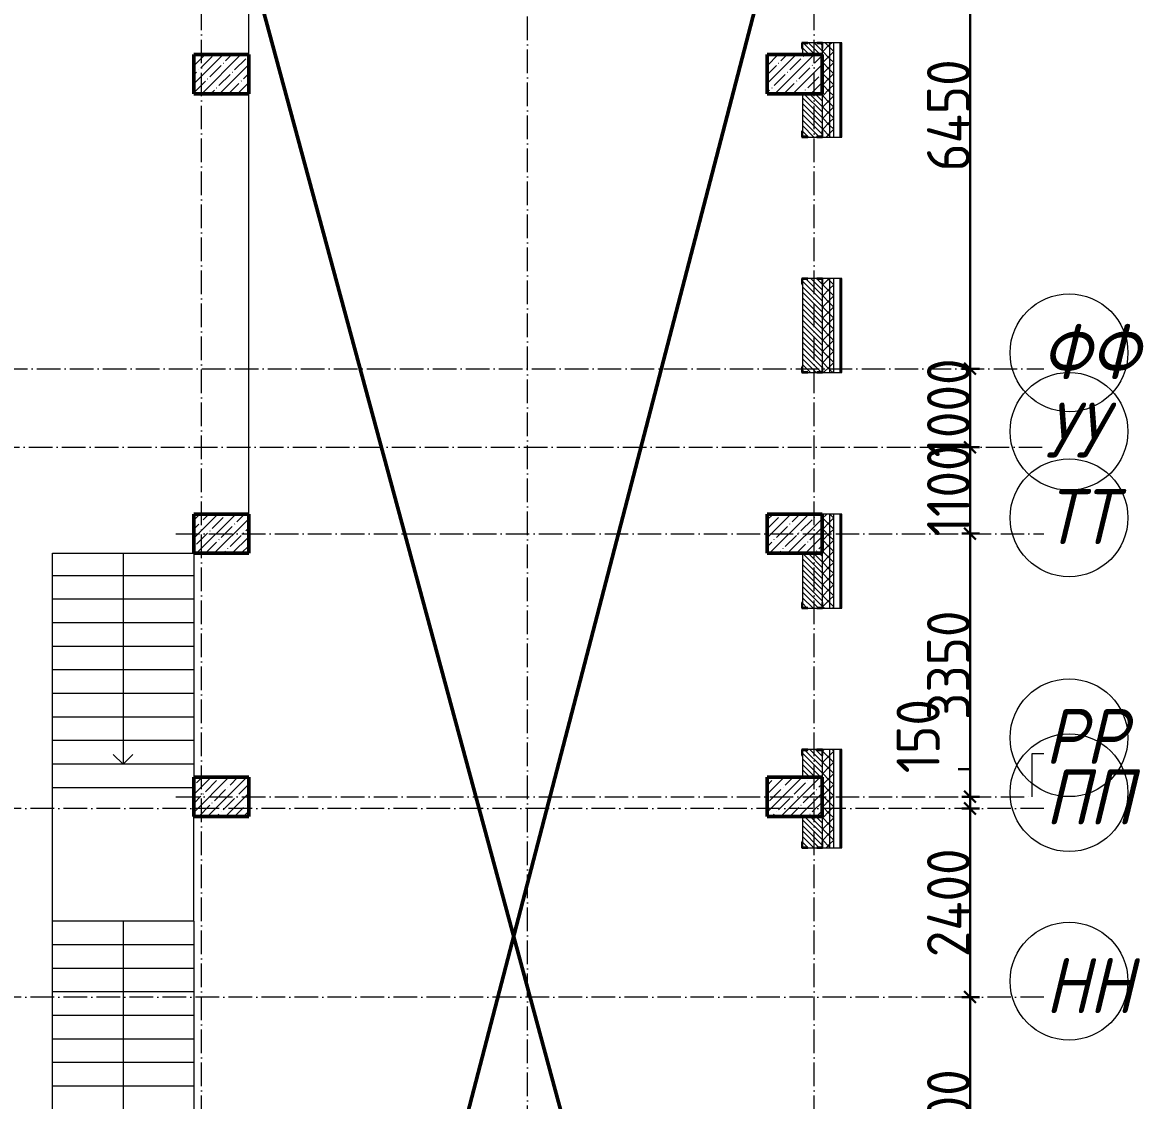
# Model space of a CAD drawing. Header units: millimetres. Extents: x -12989 to 629078, y -109036 to 555275.
# Drawn here: x 374839 to 389127, y -20600 to -6874 of the extents above; entities that cross this region are included whole.
import ezdxf

# ---------------------------------------------------------------- set-up
doc = ezdxf.new("R2010")
doc.units = ezdxf.units.MM
doc.linetypes.add('50_200_ШТРИХ_1Т_ш5_п1_п1_', pattern=[700, 500, -100, 0, -100])
for name, color, linetype, lineweight in [('4 -стяжа', 7, 'Continuous', 30), ('A-____-____-DIMS', 7, 'Continuous', 9), ('A-DETL-____-OTLN-1', 7, 'Continuous', 50), ('A-FLOR-____-OTLN', 7, 'Continuous', 9), ('A-GENM-____-MCUT', 7, 'Continuous', 25), ('A-GENM-____-OTLN-1', 7, 'Continuous', 25), ('A-WALL-____-MCUT', 7, 'Continuous', 13), ('A-WALL-____-MCUT-1', 7, 'Continuous', 9), ('A-WALL-____-PATT-1', 7, 'Continuous', 9), ('A-WALL-FNSH-MCUT-1', 7, 'Continuous', 9), ('S-COLS-____-MCUT', 7, 'Continuous', 50), ('S-COLS-____-OTLN', 7, 'Continuous', 9), ('S-GRID-____-IDEN', 7, 'Continuous', 9), ('S-GRID-____-OTLN', 7, 'Continuous', 9), ('S-GRID-____-OTLN-1', 7, '50_200_ШТРИХ_1Т_ш5_п1_п1_', 9), ('S-STRS-____-OTLN-1', 7, 'Continuous', 9)]:
    doc.layers.add(name, color=color, linetype=linetype, lineweight=lineweight)
doc.layers.get('4 -стяжа').off()
doc.styles.add('ISOCPEUR_I_9', font='isocpeui.ttf', dxfattribs={"width": 0.9, "height": 250})
doc.styles.add('СПДС', font='isocpeur.ttf', dxfattribs={"width": 0.9})
doc.dimstyles.new('ISO-2_5_0_9К_БОЛЬШОЙ_ОСИ', dxfattribs={"dimscale": 304.8, "dimtxt": 248.995294, "dimasz": 0.492126, "dimexe": 0.393701, "dimexo": 0, "dimgap": 0, "dimtad": 1, "dimdec": 0, "dimzin": 0, "dimdsep": 46, "dimtxsty": 'ISOCPEUR_I_9', "dimblk1": 'OBLIQUE', "dimblk2": 'OBLIQUE', "dimsah": 1, "dimcen": 0.09, "dimdle": 0.393701, "dimazin": 0, "dimtfac": 1, "dimtdec": 4, "dimtix": 1, "dimtmove": 0, "dimatfit": 3, "dimfxl": 1, "dimtvp": 1, "dimtolj": 1, "dimtzin": 0, "dimarcsym": 2})
doc.dimstyles.new('ISO-2_5_0_9К_БОЛЬШОЙ_ОСИ_1', dxfattribs={"dimscale": 304.8, "dimtxt": 248.995294, "dimasz": 0.492126, "dimexe": 0.393701, "dimexo": 0, "dimgap": 0, "dimtad": 1, "dimdec": 0, "dimzin": 0, "dimdsep": 46, "dimtxsty": 'ISOCPEUR_I_9', "dimblk1": 'OBLIQUE', "dimblk2": 'OBLIQUE', "dimsah": 1, "dimcen": 0.09, "dimdle": 0.393701, "dimazin": 0, "dimtfac": 1, "dimtdec": 4, "dimtix": 1, "dimtmove": 1, "dimatfit": 3, "dimfxl": 1, "dimtvp": 1, "dimtolj": 1, "dimtzin": 0, "dimarcsym": 2})
pattern_1 = [(45, (283770.71, -86863.46), (-70.71068, 70.71068), []), (135, (283770.71, -86863.46), (-70.71068, -70.71068), [])]
pattern_2 = [(135, (283770.707, -86863.456), (-35.35534, -35.35534), [])]

# ---------------------------------------------------------------- blocks, each defined once
blk = doc.blocks.new('BSC_Колонна _Прямоугольная - 500х700-V97-АР1_План отверстий 3 этажа в осях 1-64_Ю-ЯЯ')
at = {"layer": 'S-COLS-____-OTLN'}
h = blk.add_hatch(dxfattribs=at)
h.set_pattern_fill('FP_102', color=256, style=0, pattern_type=2)
h.set_pattern_definition([(315, (-70131.04, 93600), (114.04925, 114.04925), []), (315, (-70131.04, 93485.95), (114.04925, 114.04925), [201.613, -40.323, 3.353, -36.97])])
h.paths.add_polyline_path([(-250, -350), (250, -350), (250, 350), (-250, 350)], flags=0)
at = {"layer": 'S-COLS-____-MCUT'}
for p, q in [((250, 350), (-250, 350)), ((-250, 350), (-250, -350)), ((250, -350), (250, 350)), ((-250, -350), (250, -350))]:
    blk.add_line(p, q, dxfattribs=at)
blk = doc.blocks.new('BSC_Колонна _Прямоугольная - 500х700-V98-АР1_План отверстий 3 этажа в осях 1-64_Ю-ЯЯ')
at = {"layer": 'S-COLS-____-OTLN'}
h = blk.add_hatch(dxfattribs=at)
h.set_pattern_fill('FP_103', color=256, style=0, pattern_type=2)
h.set_pattern_definition([(315, (-73481.04, 93600), (114.04925, 114.04925), []), (315, (-73481.04, 93485.95), (114.04925, 114.04925), [201.613, -40.323, 3.353, -36.97])])
h.paths.add_polyline_path([(-250, -350), (250, -350), (250, 350), (-250, 350)], flags=0)
at = {"layer": 'S-COLS-____-MCUT'}
for p, q in [((250, 350), (-250, 350)), ((-250, 350), (-250, -350)), ((250, -350), (250, 350)), ((-250, -350), (250, -350))]:
    blk.add_line(p, q, dxfattribs=at)
blk = doc.blocks.new('BSC_Колонна _Прямоугольная - 500х700-V99-АР1_План отверстий 3 этажа в осях 1-64_Ю-ЯЯ')
at = {"layer": 'S-COLS-____-OTLN'}
h = blk.add_hatch(dxfattribs=at)
h.set_pattern_fill('FP_104', color=256, style=0, pattern_type=2)
h.set_pattern_definition([(315, (-70131.04, 100900), (114.04925, 114.04925), []), (315, (-70131.04, 100785.95), (114.04925, 114.04925), [201.613, -40.323, 3.353, -36.97])])
h.paths.add_polyline_path([(-250, -350), (250, -350), (250, 350), (-250, 350)], flags=0)
at = {"layer": 'S-COLS-____-MCUT'}
for p, q in [((250, 350), (-250, 350)), ((-250, 350), (-250, -350)), ((250, -350), (250, 350)), ((-250, -350), (250, -350))]:
    blk.add_line(p, q, dxfattribs=at)
blk = doc.blocks.new('BSC_Колонна _Прямоугольная - 500х700-V100-АР1_План отверстий 3 этажа в осях 1-64_Ю-ЯЯ')
at = {"layer": 'S-COLS-____-OTLN'}
h = blk.add_hatch(dxfattribs=at)
h.set_pattern_fill('FP_105', color=256, style=0, pattern_type=2)
h.set_pattern_definition([(315, (-73481.04, 100900), (114.04925, 114.04925), []), (315, (-73481.04, 100785.95), (114.04925, 114.04925), [201.613, -40.323, 3.353, -36.97])])
h.paths.add_polyline_path([(-250, -350), (250, -350), (250, 350), (-250, 350)], flags=0)
at = {"layer": 'S-COLS-____-MCUT'}
for p, q in [((250, 350), (-250, 350)), ((-250, 350), (-250, -350)), ((250, -350), (250, 350)), ((-250, -350), (250, -350))]:
    blk.add_line(p, q, dxfattribs=at)
blk = doc.blocks.new('BSC_Колонна _Прямоугольная - 500х700-V101-АР1_План отверстий 3 этажа в осях 1-64_Ю-ЯЯ')
at = {"layer": 'S-COLS-____-OTLN'}
h = blk.add_hatch(dxfattribs=at)
h.set_pattern_fill('FP_106', color=256, style=0, pattern_type=2)
h.set_pattern_definition([(315, (-79331.04, 93600), (114.04925, 114.04925), []), (315, (-79331.04, 93485.95), (114.04925, 114.04925), [201.613, -40.323, 3.353, -36.97])])
h.paths.add_polyline_path([(-250, -350), (250, -350), (250, 350), (-250, 350)], flags=0)
at = {"layer": 'S-COLS-____-MCUT'}
for p, q in [((250, 350), (-250, 350)), ((-250, 350), (-250, -350)), ((250, -350), (250, 350)), ((-250, -350), (250, -350))]:
    blk.add_line(p, q, dxfattribs=at)
blk = doc.blocks.new('BSC_Колонна _Прямоугольная - 500х700-V102-АР1_План отверстий 3 этажа в осях 1-64_Ю-ЯЯ')
at = {"layer": 'S-COLS-____-OTLN'}
h = blk.add_hatch(dxfattribs=at)
h.set_pattern_fill('FP_107', color=256, style=0, pattern_type=2)
h.set_pattern_definition([(315, (-79331.04, 100900), (114.04925, 114.04925), []), (315, (-79331.04, 100785.95), (114.04925, 114.04925), [201.613, -40.323, 3.353, -36.97])])
h.paths.add_polyline_path([(-250, -350), (250, -350), (250, 350), (-250, 350)], flags=0)
at = {"layer": 'S-COLS-____-MCUT'}
for p, q in [((250, 350), (-250, 350)), ((-250, 350), (-250, -350)), ((250, -350), (250, 350)), ((-250, -350), (250, -350))]:
    blk.add_line(p, q, dxfattribs=at)
blk = doc.blocks.new('Фахверк_СКБ_Уголок - 250_3380-27498580-АР1_План отверстий 3 этажа в осях 1-64_Ю-ЯЯ')
at = {"layer": 'A-GENM-____-MCUT'}
for p, q in [((200, 181), (125, 181)), ((125, 181), (125, 106)), ((131, 106), (131, 175)), ((131, 175), (200, 175)), ((200, 175), (200, 181)), ((125, 106), (131, 106)), ((131, -6), (125, -6)), ((125, -6), (125, -81)), ((125, -81), (200, -81)), ((131, -75), (131, -6)), ((200, -75), (131, -75)), ((200, -81), (200, -75))]:
    blk.add_line(p, q, dxfattribs=at)
blk = doc.blocks.new('Фахверк_СКБ_Уголок - 250_3380_зеркало-28514702-АР1_План отверстий 3 этажа в осях 1-64_Ю-ЯЯ')
at = {"layer": 'A-GENM-____-MCUT'}
for p, q in [((200, 181), (125, 181)), ((125, 181), (125, 106)), ((131, 106), (131, 175)), ((131, 175), (200, 175)), ((200, 175), (200, 181)), ((125, 106), (131, 106)), ((131, -6), (125, -6)), ((125, -6), (125, -81)), ((125, -81), (200, -81)), ((131, -75), (131, -6)), ((200, -75), (131, -75)), ((200, -81), (200, -75))]:
    blk.add_line(p, q, dxfattribs=at)
blk = doc.blocks.new('Ось сетки - Круг_Ø6_00__ISO-2_5_0_9K_-25732049-АР1_План отверстий 3 этажа в осях 1-64_Ю-ЯЯ')
at = {"layer": 'S-GRID-____-IDEN'}
blk.add_circle((0, 0), 3, dxfattribs=at)
blk = doc.blocks.new('_Oblique')
at = {"color": 0, "linetype": 'ByBlock', "lineweight": -2}
blk.add_line((-0.5, -0.5), (0.5, 0.5), dxfattribs=at)
blk = doc.blocks.new('*D2882')
at = {"layer": 'A-____-____-DIMS', "color": 0, "lineweight": -2, "transparency": 16777216}
for p, q in [((386799, -19282), (387025, -19282)), ((386905, -22602), (386905, -19162)), ((386799, -22482), (387025, -22482))]:
    blk.add_line(p, q, dxfattribs=at)
at = {"layer": 'Defpoints', "color": 0, "transparency": 16777216}
for p in [(386799, -19282), (386905, -19282), (386799, -22482)]:
    blk.add_point(p, dxfattribs=at)
at = {"layer": 'A-____-____-DIMS', "color": 0, "lineweight": -2, "transparency": 16777216, "xscale": 150, "yscale": 150, "zscale": 150}
for p, rotation in [((386905, -19282), 90), ((386905, -22482), 270)]:
    blk.add_blockref('_Oblique', p, dxfattribs=dict(at, rotation=rotation))
at = {"layer": 'A-____-____-DIMS', "color": 0, "transparency": 16777216, "insert": (386631, -20882), "char_height": 548.6, "attachment_point": 5, "rotation": 90, "style": 'СПДС'}
blk.add_mtext('\\A1;3200', dxfattribs=at)
blk = doc.blocks.new('*D2883')
at = {"layer": 'A-____-____-DIMS', "color": 0, "lineweight": -2, "transparency": 16777216}
for p, q in [((386905, -19402), (386905, -16762)), ((386799, -16882), (387025, -16882)), ((386799, -19282), (387025, -19282))]:
    blk.add_line(p, q, dxfattribs=at)
at = {"layer": 'Defpoints', "color": 0, "transparency": 16777216}
for p in [(386799, -16882), (386905, -16882), (386799, -19282)]:
    blk.add_point(p, dxfattribs=at)
at = {"layer": 'A-____-____-DIMS', "color": 0, "lineweight": -2, "transparency": 16777216, "xscale": 150, "yscale": 150, "zscale": 150}
for p, rotation in [((386905, -16882), 90), ((386905, -19282), 270)]:
    blk.add_blockref('_Oblique', p, dxfattribs=dict(at, rotation=rotation))
at = {"layer": 'A-____-____-DIMS', "color": 0, "transparency": 16777216, "insert": (386631, -18082), "char_height": 548.6, "attachment_point": 5, "rotation": 90, "style": 'СПДС'}
blk.add_mtext('\\A1;2400', dxfattribs=at)
blk = doc.blocks.new('*D2884')
at = {"layer": 'A-____-____-DIMS', "color": 0, "lineweight": -2, "transparency": 16777216}
for p, q in [((386755, -16379), (386905, -16379)), ((386905, -16379), (386905, -16732)), ((386905, -17002), (386905, -16612)), ((386799, -16732), (387025, -16732)), ((386799, -16882), (387025, -16882))]:
    blk.add_line(p, q, dxfattribs=at)
at = {"layer": 'Defpoints', "color": 0, "transparency": 16777216}
for p in [(386799, -16732), (386905, -16732), (386799, -16882)]:
    blk.add_point(p, dxfattribs=at)
at = {"layer": 'A-____-____-DIMS', "color": 0, "lineweight": -2, "transparency": 16777216, "xscale": 150, "yscale": 150, "zscale": 150}
for p, rotation in [((386905, -16732), 90), ((386905, -16882), 270)]:
    blk.add_blockref('_Oblique', p, dxfattribs=dict(at, rotation=rotation))
at = {"layer": 'A-____-____-DIMS', "color": 0, "transparency": 16777216, "insert": (385969, -16433), "char_height": 548.6, "attachment_point": 1, "rotation": 90, "line_spacing_factor": 1.149209, "style": 'СПДС'}
blk.add_mtext('\\A1;150', dxfattribs=at)
blk = doc.blocks.new('*D2885')
at = {"layer": 'A-____-____-DIMS', "color": 0, "lineweight": -2, "transparency": 16777216}
for p, q in [((386905, -16852), (386905, -13262)), ((386799, -13382), (387025, -13382)), ((386799, -16732), (387025, -16732))]:
    blk.add_line(p, q, dxfattribs=at)
at = {"layer": 'Defpoints', "color": 0, "transparency": 16777216}
for p in [(386799, -13382), (386905, -13382), (386799, -16732)]:
    blk.add_point(p, dxfattribs=at)
at = {"layer": 'A-____-____-DIMS', "color": 0, "lineweight": -2, "transparency": 16777216, "xscale": 150, "yscale": 150, "zscale": 150}
for p, rotation in [((386905, -13382), 90), ((386905, -16732), 270)]:
    blk.add_blockref('_Oblique', p, dxfattribs=dict(at, rotation=rotation))
at = {"layer": 'A-____-____-DIMS', "color": 0, "transparency": 16777216, "insert": (386631, -15057), "char_height": 548.6, "attachment_point": 5, "rotation": 90, "style": 'СПДС'}
blk.add_mtext('\\A1;3350', dxfattribs=at)
blk = doc.blocks.new('*D2886')
at = {"layer": 'A-____-____-DIMS', "color": 0, "lineweight": -2, "transparency": 16777216}
for p, q in [((386799, -12282), (387025, -12282)), ((386905, -13502), (386905, -12162)), ((386799, -13382), (387025, -13382))]:
    blk.add_line(p, q, dxfattribs=at)
at = {"layer": 'Defpoints', "color": 0, "transparency": 16777216}
for p in [(386799, -12282), (386905, -12282), (386799, -13382)]:
    blk.add_point(p, dxfattribs=at)
at = {"layer": 'A-____-____-DIMS', "color": 0, "lineweight": -2, "transparency": 16777216, "xscale": 150, "yscale": 150, "zscale": 150}
for p, rotation in [((386905, -12282), 90), ((386905, -13382), 270)]:
    blk.add_blockref('_Oblique', p, dxfattribs=dict(at, rotation=rotation))
at = {"layer": 'A-____-____-DIMS', "color": 0, "transparency": 16777216, "insert": (386631, -12832), "char_height": 548.6, "attachment_point": 5, "rotation": 90, "style": 'СПДС'}
blk.add_mtext('\\A1;1100', dxfattribs=at)
blk = doc.blocks.new('*D2887')
at = {"layer": 'A-____-____-DIMS', "color": 0, "lineweight": -2, "transparency": 16777216}
for p, q in [((386905, -11282), (386905, -11132)), ((386799, -11282), (387025, -11282)), ((386905, -12282), (386905, -11282)), ((386799, -12282), (387025, -12282)), ((386905, -12282), (386905, -12432))]:
    blk.add_line(p, q, dxfattribs=at)
at = {"layer": 'Defpoints', "color": 0, "transparency": 16777216}
for p in [(386799, -11282), (386905, -11282), (386799, -12282)]:
    blk.add_point(p, dxfattribs=at)
at = {"layer": 'A-____-____-DIMS', "color": 0, "lineweight": -2, "transparency": 16777216, "xscale": 150, "yscale": 150, "zscale": 150}
for p, rotation in [((386905, -11282), 270), ((386905, -12282), 90)]:
    blk.add_blockref('_Oblique', p, dxfattribs=dict(at, rotation=rotation))
at = {"layer": 'A-____-____-DIMS', "color": 0, "transparency": 16777216, "insert": (386631, -11782), "char_height": 548.6, "attachment_point": 5, "rotation": 90, "style": 'СПДС'}
blk.add_mtext('\\A1;1000', dxfattribs=at)
blk = doc.blocks.new('*D2888')
at = {"layer": 'A-____-____-DIMS', "color": 0, "lineweight": -2, "transparency": 16777216}
for p, q in [((386905, -11402), (386905, -4712)), ((386799, -4832), (387025, -4832)), ((386799, -11282), (387025, -11282))]:
    blk.add_line(p, q, dxfattribs=at)
at = {"layer": 'Defpoints', "color": 0, "transparency": 16777216}
for p in [(386799, -4832), (386905, -4832), (386799, -11282)]:
    blk.add_point(p, dxfattribs=at)
at = {"layer": 'A-____-____-DIMS', "color": 0, "lineweight": -2, "transparency": 16777216, "xscale": 150, "yscale": 150, "zscale": 150}
for p, rotation in [((386905, -4832), 90), ((386905, -11282), 270)]:
    blk.add_blockref('_Oblique', p, dxfattribs=dict(at, rotation=rotation))
at = {"layer": 'A-____-____-DIMS', "color": 0, "transparency": 16777216, "insert": (386631, -8057), "char_height": 548.6, "attachment_point": 5, "rotation": 90, "style": 'СПДС'}
blk.add_mtext('\\A1;6450', dxfattribs=at)
blk = doc.blocks.new('3эт')
at = {"layer": 'S-GRID-____-OTLN-1', "color": 251, "ltscale": 0.6, "true_color": 0x636466}
for p, q in [((377120.7, -46882.4), (377120.7, 4029.4)), ((381270.7, -37346.8), (381270.7, 4029.4)), ((384920.7, -46882.4), (384920.7, 4029.4)), ((333012.7, -11282.4), (387845.1, -11282.4)), ((318208.2, -12282.4), (387845.1, -12282.4)), ((376792, -13382.4), (387845.1, -13382.4)), ((376792, -16732.4), (387696.3, -16732.4)), ((387845.1, -16882.4), (333012.7, -16882.4)), ((387845.1, -19282.4), (279101.9, -19282.4))]:
    blk.add_line(p, q, dxfattribs=at)
at = {"layer": 'S-GRID-____-IDEN', "xscale": 250, "yscale": 250, "zscale": 99.99999999999993}
for p, rotation in [((388165, -11079.9), 269.9999999999995), ((388165, -12079.9), 269.9999999999995), ((388165, -13179.9), 269.9999999999995), ((388165, -15980.7), 269.9999999999995), ((388165, -16679.9), 89.9999999999998), ((388165, -19079.9), 89.9999999999998)]:
    blk.add_blockref('Ось сетки - Круг_Ø6_00__ISO-2_5_0_9K_-25732049-АР1_План отверстий 3 этажа в осях 1-64_Ю-ЯЯ', p, dxfattribs=dict(at, rotation=rotation))
at = {"layer": 'S-GRID-____-IDEN', "char_height": 700, "attachment_point": 1, "style": 'ISOCPEUR_I_9'}
for s, insert, width in [('ФФ', (387810, -10714.8), 562.785), ('УУ', (387857.7, -11714.8), 447.342), ('ТТ', (387857.7, -12814.8), 447.342), ('РР', (387857.7, -15615.6), 447.342), ('ПП', (387862.8, -16385.4), 447.342), ('НН', (387862.8, -18785.4), 447.342)]:
    blk.add_mtext(s, dxfattribs=dict(at, insert=insert, width=width))
at = {"layer": 'A-____-____-DIMS'}
for base, p1, p2, override, picture, middle in [((386904.9, -4832.4), (386798.9, -11282.4), (386798.9, -4832.4), {"dimtxt": 1.8, "dimpost": '<>', "dimtxsty": 'СПДС', "dimfxl": 6450}, '*D2888', (386630.6, -8057.4)), ((386904.9, -11282.4), (386798.9, -12282.4), (386798.9, -11282.4), {"dimtxt": 1.8, "dimpost": '<>', "dimtxsty": 'СПДС', "dimfxl": 1000}, '*D2887', (386630.6, -11782.4)), ((386904.9, -12282.4), (386798.9, -13382.4), (386798.9, -12282.4), {"dimtxt": 1.8, "dimpost": '<>', "dimtxsty": 'СПДС', "dimfxl": 1100}, '*D2886', (386630.6, -12832.4)), ((386904.9, -13382.4), (386798.9, -16732.4), (386798.9, -13382.4), {"dimtxt": 1.8, "dimpost": '<>', "dimtxsty": 'СПДС', "dimfxl": 3350}, '*D2885', (386630.6, -15057.4)), ((386904.9, -16882.4), (386798.9, -19282.4), (386798.9, -16882.4), {"dimtxt": 1.8, "dimpost": '<>', "dimtxsty": 'СПДС', "dimfxl": 2400}, '*D2883', (386630.6, -18082.4)), ((386904.9, -19282.4), (386798.9, -22482.4), (386798.9, -19282.4), {"dimtxt": 1.8, "dimpost": '<>', "dimtxsty": 'СПДС', "dimfxl": 3200}, '*D2882', (386630.6, -20882.4))]:
    dim = blk.add_linear_dim(base=base, p1=p1, p2=p2, angle=90, dimstyle='ISO-2_5_0_9К_БОЛЬШОЙ_ОСИ', override=override, dxfattribs=at)
    dim.commit()
    dim.dimension.update_dxf_attribs({"geometry": picture, "text_midpoint": middle})
dim = blk.add_linear_dim(base=(386904.9, -16732.4), p1=(386798.9, -16882.4), p2=(386798.9, -16732.4), angle=90, dimstyle='ISO-2_5_0_9К_БОЛЬШОЙ_ОСИ_1', override={"dimtxt": 1.8, "dimpost": '<>', "dimtxsty": 'СПДС', "dimfxl": 150}, dxfattribs=at)
dim.commit()
dim.dimension.update_dxf_attribs({"geometry": '*D2884', "text_midpoint": (386745, -16378.7), "dimtype": 160, "text_rotation": 90})

msp = doc.modelspace()

# ---------------------------------------------------------------- hatches: boundary and pattern name
at = {"layer": 'A-WALL-____-PATT-1'}
h = msp.add_hatch(dxfattribs=at)
h.set_pattern_fill('FP_6', color=256, style=0, pattern_type=2)
h.set_pattern_definition([(45, (283770.71, -86863.46), (-85.53659, 85.53659), []), (45, (283827.73, -86863.46), (-85.53659, 85.53659), [])])
h.paths.add_polyline_path([(385270.7074, -17382.4142), (385270.7074, -16132.4142), (385250.7074, -16132.4142), (385250.7074, -17382.4142)], flags=0)
h.paths.add_polyline_path([(385270.7074, -14332.4142), (385270.7074, -13132.4142), (385250.7074, -13132.4142), (385250.7074, -14332.4142)], flags=0)
h.paths.add_polyline_path([(385250.7074, -11332.4142), (385270.7074, -11332.4142), (385270.7074, -10132.4142), (385250.7074, -10132.4142), (385250.7074, -10266.182)], flags=0)
h.paths.add_polyline_path([(385270.7074, -8332.4142), (385270.7074, -7132.4142), (385250.7074, -7132.4142), (385250.7074, -8332.4142)], flags=0)
h.paths.add_polyline_path([(385270.7074, -5332.4142), (385270.7074, -952.4142), (385250.7074, -952.4142), (385250.7074, -5332.4142)], flags=0)
h = msp.add_hatch(dxfattribs=at)
h.set_pattern_fill('FP_4', color=256, style=0, pattern_type=2)
h.set_pattern_definition(pattern_1)
h.paths.add_polyline_path([(385020.7074, -40067.4142), (385120.7074, -40067.4142), (385120.7074, -39782.4142), (385020.7074, -39782.4142)], flags=0)
h.paths.add_polyline_path([(385120.7074, -38782.4142), (385120.7074, -31082.4142), (385026.7074, -31082.4142), (385026.7074, -31157.4142), (385020.7074, -31157.4142), (385020.7074, -38782.4142)], flags=0)
h.paths.add_polyline_path([(385026.7074, -17382.4142), (385120.7074, -17382.4142), (385120.7074, -16132.4142), (385026.7074, -16132.4142), (385026.7074, -16207.4142), (385020.7074, -16207.4142), (385020.7074, -17307.4142), (385026.7074, -17307.4142), (385026.7074, -17376.4142)], flags=0)
h.paths.add_polyline_path([(385120.7074, -14332.4142), (385120.7074, -13132.4142), (385020.7074, -13132.4142), (385020.7074, -14257.4142), (385026.7074, -14257.4142), (385026.7074, -14332.4142)], flags=0)
h.paths.add_polyline_path([(385120.7074, -11332.4142), (385120.7074, -10132.4142), (385026.7074, -10132.4142), (385026.7074, -10207.4142), (385020.7074, -10207.4142), (385020.7074, -11257.4142), (385026.7074, -11257.4142), (385026.7074, -11332.4142)], flags=0)
h.paths.add_polyline_path([(385120.7074, -8332.4142), (385120.7074, -7132.4142), (385026.7074, -7132.4142), (385026.7074, -7207.4142), (385020.7074, -7207.4142), (385020.7074, -8257.4142), (385026.7074, -8257.4142), (385026.7074, -8332.4142)], flags=0)
h.paths.add_polyline_path([(385120.7074, -5332.4142), (385120.7074, -1182.4142), (385020.7074, -1182.4142), (385020.7074, -5332.4142)], flags=0)
h = msp.add_hatch(dxfattribs=at)
h.set_pattern_fill('FP_4', color=256, style=0, pattern_type=2)
h.set_pattern_definition(pattern_1)
h.paths.add_polyline_path([(385170.7074, -40067.4142), (385170.7074, -39782.4142), (385120.7074, -39782.4142), (385120.7074, -40067.4142)], flags=0)
h.paths.add_polyline_path([(385170.7074, -38782.4142), (385170.7074, -31082.4142), (385120.7074, -31082.4142), (385120.7074, -38782.4142)], flags=0)
h.paths.add_polyline_path([(385170.7074, -17382.4142), (385170.7074, -16132.4142), (385120.7074, -16132.4142), (385120.7074, -17382.4142)], flags=0)
h.paths.add_polyline_path([(385170.7074, -14332.4142), (385170.7074, -13132.4142), (385120.7074, -13132.4142), (385120.7074, -14332.4142)], flags=0)
h.paths.add_polyline_path([(385120.7074, -11332.4142), (385170.7074, -11332.4142), (385170.7074, -10132.4142), (385120.7074, -10132.4142), (385120.7074, -10266.182)], flags=0)
h.paths.add_polyline_path([(385170.7074, -8332.4142), (385170.7074, -7132.4142), (385120.7074, -7132.4142), (385120.7074, -8332.4142)], flags=0)
h.paths.add_polyline_path([(385120.7074, -5332.4142), (385170.7074, -5332.4142), (385170.7074, -1182.4142), (385120.7074, -1182.4142)], flags=0)
h = msp.add_hatch(dxfattribs=at)
h.set_pattern_fill('FP_9', color=256, style=0, pattern_type=2)
h.set_pattern_definition(pattern_2)
h.paths.add_polyline_path([(384876.7074, -7282.4142), (385020.7074, -7282.4142), (385020.7074, -7138.4142), (384951.7074, -7138.4142), (384951.7074, -7132.4142), (384839.7074, -7132.4142), (384839.7074, -7138.4142), (384770.7074, -7138.4142), (384770.7074, -7282.4142)], flags=0)
h = msp.add_hatch(dxfattribs=at)
h.set_pattern_fill('FP_9', color=256, style=0, pattern_type=2)
h.set_pattern_definition(pattern_2)
h.paths.add_polyline_path([(384839.7074, -11332.4142), (384951.7074, -11332.4142), (384951.7074, -11326.4142), (385020.7074, -11326.4142), (385020.7074, -10138.4142), (384951.7074, -10138.4142), (384951.7074, -10132.4142), (384839.7074, -10132.4142), (384839.7074, -10138.4142), (384770.7074, -10138.4142), (384770.7074, -11326.4142), (384839.7074, -11326.4142)], flags=0)
h.paths.add_polyline_path([(384951.7074, -8332.4142), (384951.7074, -8326.4142), (385020.7074, -8326.4142), (385020.7074, -7782.4142), (384770.7074, -7782.4142), (384770.7074, -8326.4142), (384839.7074, -8326.4142), (384839.7074, -8332.4142)], flags=0)
h = msp.add_hatch(dxfattribs=at)
h.set_pattern_fill('FP_9', color=256, style=0, pattern_type=2)
h.set_pattern_definition(pattern_2)
h.paths.add_polyline_path([(384770.7074, -16482.4142), (385020.7074, -16482.4142), (385020.7074, -16138.4142), (384951.7074, -16138.4142), (384951.7074, -16132.4142), (384839.7074, -16132.4142), (384839.7074, -16138.4142), (384770.7074, -16138.4142), (384770.7074, -16207.4142)], flags=0)
h.paths.add_polyline_path([(384839.7074, -14332.4142), (384951.7074, -14332.4142), (384951.7074, -14326.4142), (385020.7074, -14326.4142), (385020.7074, -13632.4142), (384770.7074, -13632.4142), (384770.7074, -14326.4142), (384839.7074, -14326.4142)], flags=0)
h = msp.add_hatch(dxfattribs=at)
h.set_pattern_fill('FP_9', color=256, style=0, pattern_type=2)
h.set_pattern_definition(pattern_2)
h.paths.add_polyline_path([(384951.7074, -17382.4142), (384951.7074, -17376.4142), (385020.7074, -17376.4142), (385020.7074, -16982.4142), (384770.7074, -16982.4142), (384770.7074, -17376.4142), (384839.7074, -17376.4142), (384839.7074, -17382.4142)], flags=0)

# ---------------------------------------------------------------- linework, layer by layer
at = {"layer": 'A-DETL-____-OTLN-1'}
for p, q in [((377720.7074, -31482.4142), (384520.7074, -5332.4142)), ((377720.7074, -6032.4142), (384520.7074, -31182.4142))]:
    msp.add_line(p, q, dxfattribs=at)
at = {"layer": 'A-FLOR-____-OTLN'}
for p, q in [((377720.7074, -7282.4142), (377720.7074, -6032.4142)), ((377720.7074, -13132.4142), (377720.7074, -7782.4142)), ((375220.7074, -22232.4142), (375220.7074, -13632.4142)), ((375220.7074, -13632.4142), (377020.7074, -13632.4142))]:
    msp.add_line(p, q, dxfattribs=at)
at = {"layer": 'A-WALL-____-MCUT'}
for p, q in [((384951.7074, -7132.4142), (384839.7074, -7132.4142)), ((385250.7074, -7132.4142), (385026.7074, -7132.4142)), ((385250.7074, -8332.4142), (385250.7074, -7132.4142)), ((384770.7074, -7207.4142), (384770.7074, -7282.4142)), ((385020.7074, -7207.4142), (385020.7074, -7282.4142)), ((384770.7074, -7782.4142), (384770.7074, -8257.4142)), ((385020.7074, -7782.4142), (385020.7074, -8257.4142)), ((384839.7074, -8332.4142), (384951.7074, -8332.4142)), ((385026.7074, -8332.4142), (385250.7074, -8332.4142)), ((384951.7074, -10132.4142), (384839.7074, -10132.4142)), ((385250.7074, -10132.4142), (385026.7074, -10132.4142)), ((385250.7074, -11332.4142), (385250.7074, -10132.4142)), ((384770.7074, -10207.4142), (384770.7074, -11257.4142)), ((385020.7074, -10207.4142), (385020.7074, -11257.4142)), ((384839.7074, -11332.4142), (384951.7074, -11332.4142)), ((385026.7074, -11332.4142), (385250.7074, -11332.4142)), ((385250.7074, -13132.4142), (385020.7074, -13132.4142)), ((385250.7074, -14332.4142), (385250.7074, -13132.4142)), ((384770.7074, -13632.4142), (384770.7074, -14257.4142)), ((385020.7074, -13632.4142), (385020.7074, -14257.4142)), ((384839.7074, -14332.4142), (384951.7074, -14332.4142)), ((385026.7074, -14332.4142), (385250.7074, -14332.4142)), ((384951.7074, -16132.4142), (384839.7074, -16132.4142)), ((385250.7074, -16132.4142), (385026.7074, -16132.4142)), ((385250.7074, -17382.4142), (385250.7074, -16132.4142)), ((384770.7074, -16207.4142), (384770.7074, -16482.4142)), ((385020.7074, -16207.4142), (385020.7074, -16482.4142)), ((384770.7074, -16982.4142), (384770.7074, -17307.4142)), ((385020.7074, -16982.4142), (385020.7074, -17307.4142)), ((384839.7074, -17382.4142), (384951.7074, -17382.4142)), ((385026.7074, -17382.4142), (385250.7074, -17382.4142))]:
    msp.add_line(p, q, dxfattribs=at)
at = {"layer": 'A-WALL-____-MCUT-1'}
for p, q in [((385120.7074, -8332.4142), (385120.7074, -7132.4142)), ((385170.7074, -8332.4142), (385170.7074, -7132.4142)), ((385120.7074, -11332.4142), (385120.7074, -10132.4142)), ((385170.7074, -11332.4142), (385170.7074, -10132.4142)), ((385120.7074, -14332.4142), (385120.7074, -13132.4142)), ((385170.7074, -14332.4142), (385170.7074, -13132.4142)), ((385120.7074, -17382.4142), (385120.7074, -16132.4142)), ((385170.7074, -17382.4142), (385170.7074, -16132.4142))]:
    msp.add_line(p, q, dxfattribs=at)
at = {"layer": 'A-WALL-FNSH-MCUT-1'}
for p, q in [((385270.7074, -7132.4142), (385250.7074, -7132.4142)), ((385250.7074, -7132.4142), (385250.7074, -8332.4142)), ((385270.7074, -8332.4142), (385270.7074, -7132.4142)), ((385250.7074, -8332.4142), (385270.7074, -8332.4142)), ((385270.7074, -10132.4142), (385250.7074, -10132.4142)), ((385250.7074, -10132.4142), (385250.7074, -11332.4142)), ((385270.7074, -11332.4142), (385270.7074, -10132.4142)), ((385250.7074, -11332.4142), (385270.7074, -11332.4142)), ((385270.7074, -13132.4142), (385250.7074, -13132.4142)), ((385250.7074, -13132.4142), (385250.7074, -14332.4142)), ((385270.7074, -14332.4142), (385270.7074, -13132.4142)), ((385250.7074, -14332.4142), (385270.7074, -14332.4142)), ((385270.7074, -16132.4142), (385250.7074, -16132.4142)), ((385250.7074, -16132.4142), (385250.7074, -17382.4142)), ((385270.7074, -17382.4142), (385270.7074, -16132.4142)), ((385250.7074, -17382.4142), (385270.7074, -17382.4142))]:
    msp.add_line(p, q, dxfattribs=at)
at = {"layer": 'S-GRID-____-OTLN'}
for p, q in [((387696.315, -16183.26), (387845.1141, -16183.26)), ((387696.315, -16732.4142), (387696.315, -16183.26))]:
    msp.add_line(p, q, dxfattribs=at)
at = {"layer": 'S-STRS-____-OTLN-1'}
for p, q in [((376120.7074, -13632.4142), (376120.7074, -13917.4142)), ((377020.7074, -13632.4142), (377020.7074, -13917.4142)), ((377020.7074, -13917.4142), (375220.7074, -13917.4142)), ((377020.7074, -13917.4142), (375220.7074, -13917.4142)), ((376120.7074, -13917.4142), (376120.7074, -14217.4142)), ((377020.7074, -13917.4142), (377020.7074, -14217.4142)), ((377020.7074, -14217.4142), (375220.7074, -14217.4142)), ((377020.7074, -14217.4142), (375220.7074, -14217.4142)), ((376120.7074, -14217.4142), (376120.7074, -14517.4142)), ((377020.7074, -14217.4142), (377020.7074, -14517.4142)), ((377020.7074, -14517.4142), (375220.7074, -14517.4142)), ((377020.7074, -14517.4142), (375220.7074, -14517.4142)), ((376120.7074, -14517.4142), (376120.7074, -14817.4142)), ((377020.7074, -14517.4142), (377020.7074, -14817.4142)), ((377020.7074, -14817.4142), (375220.7074, -14817.4142)), ((377020.7074, -14817.4142), (375220.7074, -14817.4142)), ((376120.7074, -14817.4142), (376120.7074, -15117.4142)), ((377020.7074, -14817.4142), (377020.7074, -15117.4142)), ((377020.7074, -15117.4142), (375220.7074, -15117.4142)), ((377020.7074, -15117.4142), (375220.7074, -15117.4142)), ((376120.7074, -15117.4142), (376120.7074, -15417.4142)), ((377020.7074, -15117.4142), (377020.7074, -15417.4142)), ((377020.7074, -15417.4142), (375220.7074, -15417.4142)), ((377020.7074, -15417.4142), (375220.7074, -15417.4142)), ((376120.7074, -15417.4142), (376120.7074, -15717.4142)), ((377020.7074, -15417.4142), (377020.7074, -15717.4142)), ((377020.7074, -15717.4142), (375220.7074, -15717.4142)), ((377020.7074, -15717.4142), (375220.7074, -15717.4142)), ((376120.7074, -15717.4142), (376120.7074, -16017.4142)), ((377020.7074, -15717.4142), (377020.7074, -16017.4142)), ((377020.7074, -16017.4142), (375220.7074, -16017.4142)), ((377020.7074, -16017.4142), (375220.7074, -16017.4142)), ((376120.7074, -16017.4142), (376120.7074, -16317.4142)), ((377020.7074, -16017.4142), (377020.7074, -16317.4142)), ((376120.7074, -16317.4142), (375995.7074, -16192.4142)), ((376120.7074, -16317.4142), (376245.7074, -16192.4142)), ((377020.7074, -16317.4142), (375220.7074, -16317.4142)), ((377020.7074, -16317.4142), (375220.7074, -16317.4142)), ((377020.7074, -16317.4142), (377020.7074, -16482.4142)), ((377020.7074, -16617.4142), (375220.7074, -16617.4142)), ((377020.7074, -18317.4142), (377020.7074, -16982.4142)), ((377020.7074, -18317.4142), (375220.7074, -18317.4142)), ((377020.7074, -18317.4142), (375220.7074, -18317.4142)), ((376120.7074, -18317.4142), (376120.7074, -18617.4142)), ((377020.7074, -18317.4142), (377020.7074, -18617.4142)), ((377020.7074, -18617.4142), (375220.7074, -18617.4142)), ((377020.7074, -18617.4142), (375220.7074, -18617.4142)), ((376120.7074, -18617.4142), (376120.7074, -18917.4142)), ((377020.7074, -18617.4142), (377020.7074, -18917.4142)), ((377020.7074, -18917.4142), (375220.7074, -18917.4142)), ((377020.7074, -18917.4142), (375220.7074, -18917.4142)), ((376120.7074, -18917.4142), (376120.7074, -19217.4142)), ((377020.7074, -18917.4142), (377020.7074, -19217.4142)), ((377020.7074, -19217.4142), (375220.7074, -19217.4142)), ((377020.7074, -19217.4142), (375220.7074, -19217.4142)), ((376120.7074, -19217.4142), (376120.7074, -19517.4142)), ((377020.7074, -19217.4142), (377020.7074, -19517.4142)), ((377020.7074, -19517.4142), (375220.7074, -19517.4142)), ((377020.7074, -19517.4142), (375220.7074, -19517.4142)), ((376120.7074, -19517.4142), (376120.7074, -19817.4142)), ((377020.7074, -19517.4142), (377020.7074, -19817.4142)), ((377020.7074, -19817.4142), (375220.7074, -19817.4142)), ((377020.7074, -19817.4142), (375220.7074, -19817.4142)), ((376120.7074, -19817.4142), (376120.7074, -20117.4142)), ((377020.7074, -19817.4142), (377020.7074, -20117.4142)), ((377020.7074, -20117.4142), (375220.7074, -20117.4142)), ((377020.7074, -20117.4142), (375220.7074, -20117.4142)), ((376120.7074, -20117.4142), (376120.7074, -20417.4142)), ((377020.7074, -20117.4142), (377020.7074, -20417.4142)), ((377020.7074, -20417.4142), (375220.7074, -20417.4142)), ((377020.7074, -20417.4142), (375220.7074, -20417.4142)), ((376120.7074, -20417.4142), (376120.7074, -20717.4142)), ((377020.7074, -20417.4142), (377020.7074, -20717.4142))]:
    msp.add_line(p, q, dxfattribs=at)

# ---------------------------------------------------------------- block references
at = {"layer": '4 -стяжа'}
msp.add_blockref('3эт', (0, 0), dxfattribs=at)
at = {"layer": 'A-GENM-____-OTLN-1'}
for name, p, rotation in [('Фахверк_СКБ_Уголок - 250_3380_зеркало-28514702-АР1_План отверстий 3 этажа в осях 1-64_Ю-ЯЯ', (384845.7074, -7007.4142), 269.9999999999999), ('Фахверк_СКБ_Уголок - 250_3380-27498580-АР1_План отверстий 3 этажа в осях 1-64_Ю-ЯЯ', (384945.7074, -8457.4142), 89.99999999999993), ('Фахверк_СКБ_Уголок - 250_3380-27498580-АР1_План отверстий 3 этажа в осях 1-64_Ю-ЯЯ', (384845.7074, -10007.4142), 269.9999999999999), ('Фахверк_СКБ_Уголок - 250_3380-27498580-АР1_План отверстий 3 этажа в осях 1-64_Ю-ЯЯ', (384945.7074, -11457.4142), 89.99999999999993), ('Фахверк_СКБ_Уголок - 250_3380-27498580-АР1_План отверстий 3 этажа в осях 1-64_Ю-ЯЯ', (384945.7074, -14457.4142), 89.99999999999993), ('Фахверк_СКБ_Уголок - 250_3380-27498580-АР1_План отверстий 3 этажа в осях 1-64_Ю-ЯЯ', (384845.7074, -16007.4142), 269.9999999999999), ('Фахверк_СКБ_Уголок - 250_3380-27498580-АР1_План отверстий 3 этажа в осях 1-64_Ю-ЯЯ', (384945.7074, -17507.4142), 89.99999999999993)]:
    msp.add_blockref(name, p, dxfattribs=dict(at, rotation=rotation))
at = {"layer": 'S-COLS-____-OTLN', "rotation": 89.9999999999999}
for name, p in [('BSC_Колонна _Прямоугольная - 500х700-V101-АР1_План отверстий 3 этажа в осях 1-64_Ю-ЯЯ', (377370.7074, -7532.4142)), ('BSC_Колонна _Прямоугольная - 500х700-V102-АР1_План отверстий 3 этажа в осях 1-64_Ю-ЯЯ', (384670.7074, -7532.4142)), ('BSC_Колонна _Прямоугольная - 500х700-V98-АР1_План отверстий 3 этажа в осях 1-64_Ю-ЯЯ', (377370.7074, -13382.4142)), ('BSC_Колонна _Прямоугольная - 500х700-V100-АР1_План отверстий 3 этажа в осях 1-64_Ю-ЯЯ', (384670.7074, -13382.4142)), ('BSC_Колонна _Прямоугольная - 500х700-V97-АР1_План отверстий 3 этажа в осях 1-64_Ю-ЯЯ', (377370.7074, -16732.4142)), ('BSC_Колонна _Прямоугольная - 500х700-V99-АР1_План отверстий 3 этажа в осях 1-64_Ю-ЯЯ', (384670.7074, -16732.4142))]:
    msp.add_blockref(name, p, dxfattribs=at)

doc.saveas('drawing.dxf')
